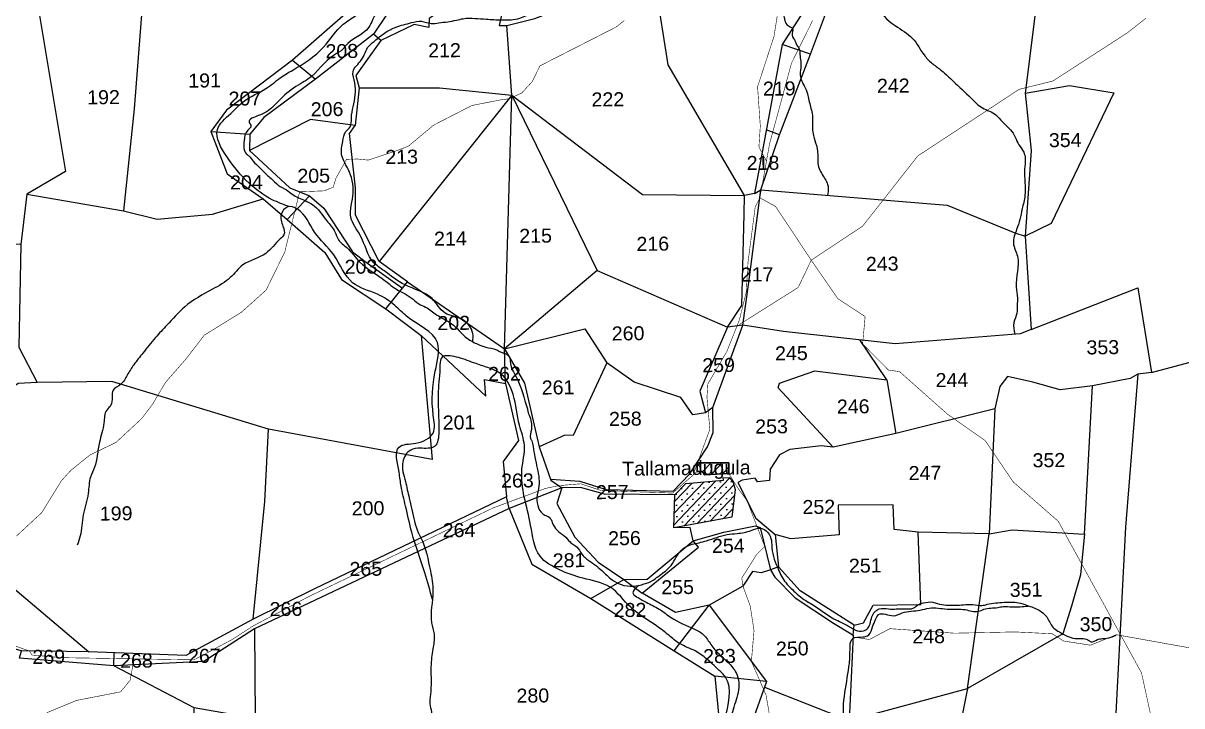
# Model space of a CAD drawing. Header units: feet. Extents: x 764898 to 774910, y 1587357 to 1595279.
# Drawn here: x 768536 to 770601, y 1591292 to 1592509 of the extents above; entities that cross this region are included whole.
import ezdxf
from ezdxf.enums import TextEntityAlignment as Align

# ---------------------------------------------------------------- set-up
doc = ezdxf.new("R2010")
doc.units = ezdxf.units.FT
doc.header["$LTSCALE"] = 15
doc.header["$MEASUREMENT"] = 0
doc.linetypes.add('HIDDEN2', pattern=[0.1875, 0.125, -0.0625])
for name, color, linetype in [('PLOT', 7, 'Continuous'), ('PLOT NO', 7, 'Continuous'), ('ROADS', 6, 'Continuous'), ('TANKS-STREAM', 4, 'Continuous'), ('VILLAGE', 30, 'Continuous')]:
    doc.layers.add(name, color=color, linetype=linetype)
doc.styles.get("Standard").update_dxf_attribs({"font": 'arial.ttf'})
doc.linetypes.add('DOTS', pattern='A,1e-06,-3,["●",Standard,S=3,R=0,X=-1.25,Y=-1.25],-3', length=6.000001)

msp = doc.modelspace()

# ---------------------------------------------------------------- hatches: boundary and pattern name
at = {"layer": 'VILLAGE', "linetype": 'Continuous'}
h = msp.add_hatch(dxfattribs=at)
h.set_pattern_fill('SACNCR', color=256, scale=150, angle=1.53032, style=0)
h.paths.add_polyline_path([(769717, 1591688.2), (769784, 1591694.3), (769783.7, 1591698.2), (769794.6, 1591699.2), (769801.1, 1591690.1), (769805, 1591677.6), (769799.1, 1591628.5), (769695.3, 1591609), (769697.4, 1591668.2)])
h.paths.add_polyline_path([(769746.4, 1591709.9), (769750, 1591703.8), (769793.5, 1591706.1), (769793.3, 1591725.5), (769737, 1591725.1), (769737.1, 1591709.9)])

# ---------------------------------------------------------------- linework, layer by layer
at = {"layer": 'PLOT'}
for points in [[(770413, 1593408.7), (770330.5, 1593263.8), (770289, 1593187), (770257.7, 1593098.3), (770189.5, 1592948.3), (770002, 1592648.8), (769888.4, 1592471.3), (769839.3, 1592205.5), (769821.5, 1592202.3), (769685.2, 1592435.2), (769663.6, 1592574.8), (769715, 1592566.7), (769712.4, 1592672), (769705.9, 1592707.6), (769719.6, 1592762.3), (769633.8, 1592824.2), (769513.8, 1592859), (769496, 1593074.8), (769396.6, 1593053.6)], [(768554.9, 1592690.9), (768543, 1592610.6), (768512, 1592558.4), (768564.7, 1592522.9), (768611.1, 1592244.9), (768541.9, 1592204.7), (768531.4, 1592114.4), (768467.6, 1592118.7), (768447.5, 1592083.6), (768291.9, 1591985.3), (768152.7, 1592028.1)], [(769422.5, 1592692), (769414.3, 1592675), (769424.3, 1592655), (769431.4, 1592655.4), (769430.2, 1592640.2), (769409.8, 1592639.1), (769390.7, 1592606.1), (769401, 1592581.4), (769384.3, 1592505.6), (769397.8, 1592505.5), (769447.7, 1592518), (769512.3, 1592542.9)], [(769938.9, 1592454.2), (770010.7, 1592644.8), (770002, 1592648.8)], [(768751, 1592586.3), (768733.6, 1592356.8), (768714.2, 1592174.5)], [(769394.5, 1592597), (769359, 1592584.8), (769259.4, 1592518), (769258.8, 1592502), (769232.8, 1592507.4), (769173.4, 1592478.5), (769160.2, 1592489.8)], [(769210.2, 1592564.7), (769160.2, 1592489.8), (769056.8, 1592409.7), (768964.5, 1592341.1), (768939.6, 1592311.2), (768938.9, 1592282.4), (769010.8, 1592215.8), (769046.2, 1592201.5), (769071.4, 1592179.5), (769122.4, 1592101.4), (769149.5, 1592081.2), (769211.7, 1592037), (769220.8, 1592048.3), (769393.9, 1591928.6), (769429.1, 1591867.6), (769455.6, 1591754), (769476.5, 1591694.3), (769496, 1591680.4), (769487, 1591652.6), (769519.3, 1591592.5), (769560.5, 1591547.8), (769606.6, 1591517.3), (769648.1, 1591517.8), (769729.8, 1591586.3), (769784.4, 1591601.8), (769841.1, 1591613.1), (769849.4, 1591609.9), (769867.8, 1591534.6), (769851.4, 1591529), (769835.9, 1591531.3), (769818.7, 1591505.3), (769758.6, 1591471.5), (769698.8, 1591458), (769639.3, 1591492.9), (769739.6, 1591575), (769729.8, 1591586.3)], [(769167, 1592576.7), (769015.8, 1592443.4), (769056.8, 1592409.7)], [(770339.2, 1592521.8), (770321.9, 1592384.7), (770401, 1592398.3), (770480.1, 1592385.4), (770368.4, 1592152.3), (770321.7, 1592129.7), (770332.4, 1591963), (770522.6, 1592037.1), (770547.4, 1591886.1), (771078, 1592028.6), (771089.3, 1592278.1)], [(769134.8, 1592394.4), (769277.8, 1592393.9), (769406.9, 1592380.8), (769397.8, 1592505.5)], [(769173.4, 1592478.5), (769128.5, 1592416.3), (769134.8, 1592394.4), (769127.5, 1592327.1), (769048, 1592337.7), (768938.9, 1592282.4)], [(769883.8, 1592310.2), (769938.9, 1592454.2), (769888.4, 1592471.3)], [(769015.8, 1592443.4), (768898.2, 1592354.2), (768870.1, 1592316.4), (768939.6, 1592311.2)], [(769406.9, 1592380.8), (769170.4, 1592084.2)], [(769406.9, 1592380.8), (769558.6, 1592068.4), (769393.9, 1591928.6)], [(769393.9, 1591928.6), (769406.9, 1592380.8)], [(769406.9, 1592380.8), (769639.7, 1592203.7), (769821.5, 1592202.3)], [(770321.9, 1592384.7), (770332.8, 1592282.4), (770321.7, 1592129.7)], [(768870.1, 1592316.4), (768899.4, 1592240.7), (768963.3, 1592196.4), (769005.9, 1592159), (769046.2, 1592201.5)], [(769220.8, 1592048.3), (769170.4, 1592084.2), (769127.9, 1592166.9), (769128.3, 1592216), (769117.3, 1592312.6), (769127.5, 1592327.1)], [(769818.5, 1591971), (769828.9, 1592042.5), (769850.8, 1592211.9), (769883.8, 1592310.2), (769860.3, 1592319.5)], [(769839.3, 1592205.5), (769850.8, 1592211.9), (770182.8, 1592184.8), (770303.7, 1592135.6), (770321.7, 1592129.7)], [(768541.9, 1592204.7), (768714.2, 1592174.5), (768774.7, 1592159.6), (768872.8, 1592168.9), (768963.3, 1592196.4)], [(769791, 1591967.3), (769816.8, 1592005.7), (769821, 1592169), (769821.3, 1592202.3)], [(769005.9, 1592159), (769073.3, 1592100.4), (769102.8, 1592052.5), (769182.2, 1592000.2), (769211.7, 1592037)], [(768531.4, 1592114.4), (768527.6, 1591931.7), (768560.3, 1591868.3), (768526.8, 1591867), (768441.8, 1591807.9)], [(769558.6, 1592068.4), (769791, 1591967.3), (769741.8, 1591853.3), (769751.7, 1591814.4)], [(769182.2, 1592000.2), (769245.1, 1591952.6), (769264.9, 1591731.3), (768973.1, 1591785), (768693.9, 1591870.2), (768560.3, 1591868.3)], [(769393.9, 1591928.6), (769537.1, 1591964.5), (769576.1, 1591903.8)], [(769764.9, 1591823.7), (769818.5, 1591971)], [(769818.5, 1591971), (769791, 1591967.3)], [(770332.4, 1591963), (770313.2, 1591955.2), (770089.9, 1591937.6), (769891.2, 1591959.2), (769818.5, 1591971)], [(769245.1, 1591952.6), (769360.2, 1591844), (769358.2, 1591873.9), (769395.4, 1591866.9), (769393.9, 1591928.6)], [(770075.3, 1591873.2), (770027.2, 1591944.4)], [(769476, 1591695.9), (769527.9, 1591692.6), (769574.9, 1591677.5), (769694.5, 1591674.9), (769723.2, 1591704.8), (769755.4, 1591753.6), (769765.8, 1591779.3), (769764.9, 1591823.7), (769751.7, 1591814.4), (769729.2, 1591810.7), (769708.1, 1591841.8), (769625.1, 1591868.9), (769576.1, 1591903.8), (769516.1, 1591774.2), (769501.2, 1591774.7), (769455.6, 1591754)], [(770547.4, 1591886.1), (770523, 1591883.1), (770508.9, 1591875.6), (770442.2, 1591862.5), (770384.5, 1591855.6), (770335.5, 1591869.2), (770290.3, 1591879.2), (770276.5, 1591861.1), (770267.7, 1591821.3), (770091.3, 1591777.8), (769979.4, 1591752.9), (769881.8, 1591859.2), (769883.8, 1591867.5), (769946.7, 1591889.2), (770075.3, 1591873.2), (770091.3, 1591777.8)], [(770523, 1591883.1), (770500.6, 1591610.2), (770491.3, 1591426.7), (770482.7, 1591267.6), (770482.2, 1591245.6), (770570.8, 1590846.7), (770428.3, 1590790.7), (770297, 1590739.8), (770160.7, 1590741.6)], [(769395.4, 1591866.9), (769418.6, 1591764.9), (769391, 1591727.4), (769397.1, 1591664.4), (769055.2, 1591500.2), (768945.4, 1591446.6), (768825.6, 1591381.4), (768652.8, 1591387.8), (768532.3, 1591389.7), (768420.8, 1591419.2), (768324.4, 1591354.1), (768180.8, 1591321.3)], [(770267.7, 1591821.3), (770257.8, 1591598.5), (770298.5, 1591605.7), (770427.7, 1591597.7), (770442.2, 1591862.5)], [(768945.4, 1591446.6), (768966.1, 1591656), (768973.1, 1591785)], [(769979.4, 1591752.9), (769958.2, 1591755.4), (769902.5, 1591748.8), (769884.1, 1591739.4), (769867.4, 1591713.8), (769865.9, 1591693.5), (769844.5, 1591691.5), (769840.3, 1591697.7), (769817.3, 1591694.2), (769809.8, 1591690.3), (769841.8, 1591626.3), (769876, 1591597.2)], [(769736.6, 1591725.1), (769793.3, 1591725.5), (769793.5, 1591706.1), (769750, 1591703.8), (769746.4, 1591709.9), (769737.1, 1591709.9), (769737, 1591725.1)], [(769717, 1591688.2), (769784, 1591694.3), (769783.7, 1591698.2), (769794.6, 1591699.2), (769801.1, 1591690.1), (769805, 1591677.6), (769799.1, 1591628.5), (769695.3, 1591609)], [(769496, 1591680.4), (769402.1, 1591643.8), (769397.1, 1591664.4)], [(769729.8, 1591586.3), (769724.6, 1591610.1), (769695.3, 1591609), (769697.4, 1591668.2), (769572.1, 1591669.4), (769529.4, 1591681.2), (769496, 1591680.8)], [(769697.4, 1591668.2), (769717, 1591688.2)], [(769402.1, 1591643.8), (768948.2, 1591428.9), (768857.6, 1591371), (768697, 1591362.9), (768697.8, 1591386.1)], [(769402.1, 1591643.8), (769442.5, 1591544.3), (769547.3, 1591483.1), (769606.6, 1591517.3)], [(770218.9, 1591322.4), (770257.8, 1591598.5), (770130.9, 1591601.8), (770088.5, 1591606.3), (770086.3, 1591650), (769988.3, 1591649.7), (769990.2, 1591596.6), (769904.3, 1591589.4), (769876, 1591597.2), (769882, 1591539.8), (769867.8, 1591534.6)], [(770017, 1591435.7), (770033.6, 1591439.5), (770051.2, 1591471.4), (770135.9, 1591472.6), (770130.9, 1591601.8)], [(770427.8, 1591598.5), (770420.3, 1591525.5), (770404.7, 1591469.8), (770389.2, 1591420.1), (770218.9, 1591322.4)], [(768466.3, 1591545.7), (768652.8, 1591387.8)], [(769867.8, 1591534.6), (769875.4, 1591521.2), (769911.9, 1591484.1), (769980.4, 1591439.1), (770008.8, 1591421.8), (770015, 1591418), (770008.4, 1591265.6)], [(770015, 1591418), (770017, 1591435.7), (769920.5, 1591497), (769882, 1591539.8)], [(769606.6, 1591517.3), (769639.3, 1591492.9)], [(769547.3, 1591483.1), (769696.2, 1591390.1), (769758.6, 1591471.5)], [(769758.6, 1591471.5), (769860.5, 1591335.2), (769768.7, 1591344.5)], [(768948.2, 1591428.9), (768949, 1591268.9), (768840.1, 1591288.1)], [(768697, 1591362.9), (768529.2, 1591376.5), (768532.7, 1591389.6)], [(769696.2, 1591390.1), (769768.7, 1591344.5), (769777.7, 1591252.3)], [(768317.4, 1590853.9), (768521.4, 1590826.9), (768548.4, 1590753.8), (768845.7, 1590795.2), (768878.1, 1590781.1), (768837.7, 1591093.3), (768840.1, 1591288.1), (768697, 1591362.9)], [(769860.5, 1591335.2), (769791.6, 1591141.3), (769748.6, 1591170.9)], [(769856.9, 1591325.1), (770008.4, 1591265.6), (770218.9, 1591322.4), (770208.4, 1591269.4), (770162.5, 1591072.1), (769995.9, 1591065.7), (769943.6, 1591040.5), (769886.6, 1590880)]]:
    msp.add_lwpolyline(points, dxfattribs=at)
at = {"layer": 'ROADS', "linetype": 'HIDDEN2', "ltscale": 10, "const_width": 1}
for points in [[(769860.7, 1592263.4), (769847.2, 1592288.6), (769849.7, 1592325.9), (769844.8, 1592396), (769874.1, 1592485.7), (769883.8, 1592547.2), (769856.4, 1592627.5), (769825.2, 1592654.6), (769816, 1592670.4), (769771.6, 1592727), (769702.5, 1592784.8), (769659.6, 1592816.9), (769627.8, 1592868.2), (769540, 1592942.9), (769503.4, 1592984.4), (769463.1, 1593089.7), (769436.2, 1593139.1), (769393.8, 1593217), (769359.5, 1593307.2), (769338.4, 1593343.2), (769323.7, 1593368.2), (769321.1, 1593383.3)], [(769729.8, 1591703.4), (769759.8, 1591785.1), (769754.6, 1591842.3), (769756.2, 1591866), (769789.9, 1591923.4), (769812.2, 1591979.5), (769824.6, 1592029.3), (769827.8, 1592083.4), (769840.6, 1592181.6), (769849, 1592198)], [(769812.4, 1591972), (769872.3, 1592009.7), (769917.3, 1592038.1), (769940.5, 1592086.7)], [(770611.3, 1591123.1), (770549.2, 1591259.3), (770529.4, 1591350.2), (770476.4, 1591446.9), (770439.4, 1591514.3), (770405.3, 1591576.4), (770380.9, 1591620.9), (770300.6, 1591691.1), (770250.7, 1591764.8), (770183.5, 1591811.9), (770120.2, 1591868.1), (770097.9, 1591887.9), (770078.1, 1591890.7), (770032.1, 1591937.3), (770036.6, 1591986.1), (769987.9, 1592018), (769940.5, 1592086.7)], [(768519.7, 1591399.1), (768546.7, 1591389.5), (768551.4, 1591382.3), (768572.4, 1591380.5), (768602.7, 1591377.7), (768700.3, 1591376.1), (768780, 1591374.8), (768840, 1591373.8), (768907.7, 1591409.8), (768946, 1591434.5), (769045.8, 1591487.2), (769216.5, 1591569.3), (769372.5, 1591644.4), (769413.6, 1591659.7), (769466.8, 1591679.6), (769490.3, 1591684.5), (769529.5, 1591687.8), (769566.1, 1591675.8), (769603.3, 1591674.5), (769693.4, 1591671.3), (769722.5, 1591696.9), (769737.1, 1591709.9)], [(769869.5, 1591256.4), (769859.9, 1591311.1), (769833.8, 1591370.9), (769838.5, 1591426.2), (769831.7, 1591469.9), (769818.7, 1591505.3), (769816.7, 1591519.7), (769843.1, 1591561.6), (769857.6, 1591576.1), (769825.8, 1591658.3), (769812.2, 1591676.3), (769793.5, 1591706.1)], [(768304.9, 1591349.7), (768339.7, 1591229), (768408.7, 1591245.1), (768454.1, 1591229.8), (768475, 1591229.2), (768541.3, 1591255.7), (768580.7, 1591280.8), (768610.4, 1591293), (768630.3, 1591301.3), (768709.4, 1591316.7), (768726.2, 1591337.3), (768733.3, 1591375.5)]]:
    msp.add_lwpolyline(points, dxfattribs=at)
at = {"layer": 'ROADS', "linetype": 'DOTS', "ltscale": 0.5, "const_width": 1}
for points in [[(769607.4, 1592514.3), (769593, 1592502.8), (769456.8, 1592433.3), (769443.3, 1592405.6), (769424.4, 1592384.9), (769402, 1592374.7), (769385.3, 1592372.4), (769335.4, 1592362.6), (769267.3, 1592327.6), (769222.1, 1592289.9), (769201.4, 1592282), (769151, 1592265.2), (769132.2, 1592267.1), (769112.1, 1592266.7), (769093.2, 1592233), (769088.2, 1592216.6), (769071.8, 1592210.4), (769045.3, 1592209.3), (769028.5, 1592208.7), (769008.8, 1592129.4), (769001.9, 1592101.2), (768968.6, 1592033.3), (768924.6, 1591993.8), (768858.5, 1591953), (768825.7, 1591910.3), (768789.5, 1591869), (768766, 1591829.4), (768747, 1591804.3), (768701.1, 1591761.7), (768654.6, 1591739.2), (768620.6, 1591711.8), (768603.8, 1591693.4), (768568.6, 1591636.3), (768523.4, 1591594.4)], [(770536.9, 1592518.1), (770503.7, 1592492), (770411.8, 1592432.5), (770371.3, 1592406.3), (770311, 1592391.4), (770218.5, 1592330.5), (770130.5, 1592272.7), (770068.8, 1592194.1), (770032.2, 1592147.5), (769964.3, 1592102.5), (769940.5, 1592086.7), (769876.9, 1592182.5), (769849, 1592198), (769866.2, 1592294.3), (769905.3, 1592438.1), (769943, 1592514.3)], [(770632.2, 1591392.1), (770484.4, 1591418.6), (770438.3, 1591399.9), (770390.7, 1591407.3), (770370, 1591420.3), (770303.5, 1591423.6), (770233, 1591422.1), (770195.9, 1591421.3), (770109.3, 1591427.4), (770080.7, 1591429.4), (770044.3, 1591410), (770020.6, 1591413.9)]]:
    msp.add_lwpolyline(points, dxfattribs=at)
at = {"layer": 'TANKS-STREAM'}
for points in [[(769009.6, 1592182.2), (768979.6, 1592194.6), (768938.2, 1592224.1), (768898.6, 1592271.5), (768881.9, 1592319.7), (768905.5, 1592348.4), (768930.1, 1592370.9), (768968, 1592392.7), (768993.7, 1592411.7), (769016.2, 1592425.8), (769071.1, 1592466.8), (769106.2, 1592507.5), (769129, 1592523.6), (769147.3, 1592539.3), (769173.2, 1592561), (769201.7, 1592599.6), (769231.2, 1592622.2), (769248.4, 1592647), (769261.8, 1592662.3), (769295.3, 1592672.7), (769338.4, 1592693.2), (769351.9, 1592703.8), (769342.3, 1592731), (769333.7, 1592735.7), (769318.8, 1592742), (769293.4, 1592755.6), (769261, 1592764.9), (769227.9, 1592769.7), (769187.6, 1592787), (769156.2, 1592796.1), (769089.4, 1592823.6), (769075.9, 1592850), (769052.8, 1592861.7), (769043.3, 1592878.4), (769031.7, 1592922.2), (769038, 1592968), (769036.3, 1593004.5), (769023.1, 1593031.8), (769011.3, 1593044.6), (768946.1, 1593081.6), (768897.2, 1593116.3), (768875, 1593135.4), (768852.3, 1593201.1), (768854.7, 1593268.9), (768849.8, 1593308), (768850.4, 1593367.1), (768847.6, 1593390.6), (768837.7, 1593458.2), (768834.2, 1593489.7), (768832.4, 1593517.6), (768827, 1593541.8)], [(768885.9, 1593434.7), (768885.6, 1593416.1), (768886.9, 1593403.9), (768884.2, 1593369.4), (768887.2, 1593339.6), (768893, 1593300.3), (768895.7, 1593270.5), (768895.4, 1593195.5), (768896.1, 1593168.1), (768910.5, 1593150.2), (768930.8, 1593136.7), (768961.9, 1593121.2), (768982.1, 1593124.9), (769003.7, 1593143.5), (769012.7, 1593145.8), (769020.1, 1593143.3), (769064.8, 1593099.4), (769077.5, 1593083.2), (769078.8, 1593079), (769084.6, 1593057.6), (769078.8, 1593042.5), (769078.6, 1593022.8), (769083.6, 1592998.4), (769082, 1592984.2), (769071.7, 1592943), (769072.1, 1592912.6), (769076.8, 1592884), (769084.6, 1592867.7), (769100, 1592867.9), (769131.6, 1592851.9), (769151.9, 1592839.3), (769178.2, 1592831.4), (769221.6, 1592821.6), (769263, 1592817.4), (769291.8, 1592815.1), (769316.3, 1592814.1), (769330, 1592818.1), (769340.8, 1592824.5), (769351.2, 1592838.5), (769370.9, 1592846.4), (769385.9, 1592852.2), (769401.7, 1592858.8), (769447, 1592872.2), (769454.7, 1592873.1), (769479.2, 1592863.4), (769488.9, 1592853.8), (769498.7, 1592854.7), (769509.2, 1592859.6), (769513.3, 1592865), (769539.1, 1592857.3), (769569.4, 1592853.3), (769599.1, 1592846.4), (769617.6, 1592838.4), (769643.6, 1592827.1), (769656.9, 1592820.4), (769664.8, 1592801.9), (769670.5, 1592791), (769689.8, 1592783.9), (769707.8, 1592760.1), (769726.6, 1592754.4), (769745.7, 1592719.5), (769765.2, 1592710.7), (769768.3, 1592698.3), (769784.9, 1592671.5), (769795.7, 1592666.4), (769813.3, 1592656.3), (769830.1, 1592637.4), (769856.9, 1592639.2), (769886.5, 1592639.6), (769893, 1592641.8), (769921.8, 1592635.7), (769941.6, 1592630.3), (769976.4, 1592624.3), (770009.5, 1592619.5), (770032.7, 1592586.7), (770034.4, 1592581.6), (770047.8, 1592556.5), (770056, 1592548.5), (770057.8, 1592543.3), (770090, 1592505.1), (770120.7, 1592482.7), (770143, 1592451.2), (770157.3, 1592436.8), (770172.9, 1592425), (770193.7, 1592405.9), (770225.4, 1592375.8), (770245.9, 1592358.2), (770269.6, 1592346), (770281.3, 1592333.3), (770295.7, 1592319.3), (770304, 1592306.1), (770310.6, 1592292.5), (770319.3, 1592279.3), (770322, 1592268.1), (770320.9, 1592249.3), (770321.4, 1592201.8), (770316.6, 1592178.6), (770312.5, 1592159.3), (770306.7, 1592141.6), (770300.9, 1592117.1), (770308.1, 1592093.6), (770305.7, 1592039.1), (770308, 1592019.1), (770307.8, 1592006.7), (770307.1, 1591992.1), (770301.7, 1591975.3), (770303.3, 1591954.5)], [(769334.2, 1592820), (769340.1, 1592802.6), (769344.9, 1592796.3), (769352.3, 1592786.5), (769359.4, 1592775.6), (769375.3, 1592742.3), (769381.1, 1592731.4), (769392.6, 1592715.1), (769392.8, 1592704.5), (769382.9, 1592697), (769375.6, 1592692), (769353.2, 1592682.5), (769328.8, 1592668.9), (769324.4, 1592654.7), (769297.8, 1592649.3), (769270.4, 1592635.4), (769252.3, 1592624.3), (769236.8, 1592610.5), (769192.1, 1592569.7), (769182, 1592542), (769166.2, 1592528.3), (769151.6, 1592502.2), (769109.5, 1592468.3), (769105.6, 1592463.3), (769090.4, 1592453.1), (769043.3, 1592409.3), (769030.1, 1592401.5), (768998.2, 1592378), (768984.4, 1592363.9), (768956.8, 1592345.3), (768938.6, 1592332.2), (768941.6, 1592326), (768936.1, 1592318.6), (768929.3, 1592299.7), (768933.9, 1592275.9), (768937.9, 1592272.6), (768945.3, 1592263.4), (768957.7, 1592251.3), (768969.1, 1592239.4), (768977.5, 1592232.6), (768990.3, 1592220.4), (769005, 1592212), (769015.3, 1592204.5), (769038, 1592192.9), (769051.4, 1592186), (769077, 1592156.6), (769091.1, 1592137.2), (769097.6, 1592123), (769112.3, 1592109.2), (769135.9, 1592083), (769181.1, 1592050), (769194.8, 1592038.9), (769212.9, 1592028.5), (769227.3, 1592019.7), (769240.7, 1592008.9), (769253, 1592003.1), (769272.7, 1591989.4), (769298.8, 1591973.8), (769327.4, 1591947.1), (769346.4, 1591936.7), (769360.4, 1591931.6), (769379.4, 1591926.8), (769386.7, 1591923.2), (769401.1, 1591916.1), (769405.3, 1591896.6), (769411.1, 1591885), (769432.4, 1591828.7), (769434.4, 1591821.8), (769435.8, 1591814.8), (769437.6, 1591810.2), (769441.5, 1591784.7), (769440, 1591768.8), (769442.1, 1591764.2), (769444.5, 1591754.6), (769451.9, 1591715.7), (769455.1, 1591696.5), (769454.9, 1591683.9), (769451.4, 1591663), (769465.5, 1591632), (769473.5, 1591628.1), (769478.9, 1591618.6), (769487.4, 1591604.8), (769500.1, 1591595), (769510.5, 1591584.1), (769517.2, 1591579.2), (769524.6, 1591573), (769534, 1591559.2), (769540.7, 1591553.6), (769566.9, 1591533.2), (769585.4, 1591516.5), (769601.4, 1591508.1), (769623, 1591505.1), (769642.9, 1591509.2), (769658.4, 1591515.7), (769667, 1591522.1), (769688, 1591538.9), (769697.8, 1591553.3), (769707.2, 1591567.3), (769716.8, 1591575.3), (769740.5, 1591582.7), (769754, 1591586.2), (769790.4, 1591597.2), (769808.3, 1591599.1), (769833.5, 1591604.6), (769849.7, 1591608.6), (769867.5, 1591594.1), (769870, 1591578.9), (769873.2, 1591558.3), (769880.2, 1591539.1), (769893, 1591514.2), (769906.8, 1591499.1), (769930.6, 1591479.5), (769941.6, 1591473), (769977.7, 1591448.9), (770005.1, 1591434.9), (770033.8, 1591425.3), (770039.4, 1591428.3), (770048.7, 1591450.3), (770054, 1591459.7), (770061.5, 1591464.7), (770078.1, 1591464.6), (770106.3, 1591464.9), (770123.2, 1591466.3), (770132.4, 1591472.6), (770140.6, 1591475.2), (770157.2, 1591476.7), (770165.2, 1591474.1), (770181.2, 1591471.6), (770197.1, 1591471.1), (770212, 1591472), (770228.6, 1591472.2), (770244.6, 1591470.7), (770254.2, 1591472.8), (770284.7, 1591476.4), (770309.9, 1591475.7), (770325.2, 1591470.9), (770346.9, 1591462.2), (770361.7, 1591448.1), (770372.8, 1591430.3), (770383.2, 1591423.5), (770410.8, 1591412.1), (770433.7, 1591409.4), (770439.4, 1591406.1), (770450.6, 1591409.9), (770459.9, 1591411.7), (770474.8, 1591414.1), (770484.4, 1591418.6)], [(769337, 1591941.2), (769337.2, 1591956), (769318.5, 1591980.7), (769287.3, 1591992.6), (769264.4, 1592018.1), (769216.3, 1592042.6), (769178.5, 1592068.1), (769160.8, 1592082.2), (769136.6, 1592130.7), (769119.9, 1592163.1), (769124, 1592206.7), (769122.2, 1592228.2), (769113.7, 1592251.7), (769103.1, 1592275.8), (769105.4, 1592298.4), (769110.9, 1592316), (769118.6, 1592324.6), (769120.7, 1592340.2), (769123.8, 1592360.4), (769126.8, 1592403.1), (769123.6, 1592423.1), (769138.4, 1592443.7), (769151.7, 1592468.7), (769164.4, 1592479.6), (769182, 1592493.3), (769200, 1592502.3), (769227.8, 1592510.4), (769245.8, 1592512.9), (769262.9, 1592509), (769276.5, 1592509.9), (769308, 1592514.8), (769320.1, 1592517.5), (769341, 1592518.1), (769360.9, 1592516.8), (769389, 1592515.3), (769421.1, 1592518.5), (769444.1, 1592528.2), (769462.1, 1592534), (769481.3, 1592542.4), (769499.6, 1592548.2), (769515.6, 1592553.9), (769533.3, 1592559.6), (769538.5, 1592559), (769569.6, 1592565.3), (769588.3, 1592576.3), (769610.4, 1592595.4), (769617.3, 1592603.5), (769616.2, 1592617.7), (769617.8, 1592633.7), (769631.5, 1592658.2), (769644.5, 1592667.9), (769652.9, 1592675), (769658.1, 1592685.1), (769659.7, 1592722.6), (769659.3, 1592740.6), (769658.6, 1592751.4), (769653, 1592760.6), (769646.6, 1592771.6), (769638.3, 1592777.7), (769629.9, 1592781.1), (769622.4, 1592784.8), (769611.8, 1592789.7)], [(769893.8, 1592642), (769890.7, 1592629.6), (769883.8, 1592623), (769882, 1592617.6), (769881.3, 1592613.8), (769882.5, 1592595.4), (769882.1, 1592587.2), (769881.8, 1592568.9), (769881.9, 1592559.8), (769884.6, 1592544), (769891.5, 1592521.7), (769893.6, 1592514.1), (769897.8, 1592506), (769906.9, 1592500.2), (769906.6, 1592487.8), (769911.9, 1592477.2), (769914.5, 1592471.1), (769920.1, 1592460.6), (769920.3, 1592453.4), (769921.9, 1592441.9), (769922, 1592410.2), (769928, 1592397.8), (769933.8, 1592383.6), (769939.1, 1592360.2), (769942.3, 1592348.1), (769943, 1592335.4), (769944.3, 1592308.9), (769949.6, 1592291.4), (769952.4, 1592269), (769952.5, 1592259.3), (769961.9, 1592236.6), (769967.6, 1592227), (769970.8, 1592215.8), (769969.7, 1592202.2)], [(769265.1, 1591481.6), (769251.7, 1591528.8), (769228.4, 1591601.3), (769217.3, 1591648), (769209.4, 1591683.5), (769205.6, 1591708.6), (769205.7, 1591753.4), (769235.7, 1591760.5), (769266.2, 1591778.3), (769266.7, 1591810.4), (769270.2, 1591888.9), (769274, 1591939.7), (769219.1, 1591986.8), (769198.2, 1592005.9), (769167, 1592025.9), (769122.9, 1592046.5), (769089.3, 1592096.1), (769055, 1592136.9), (769024, 1592178), (769007.1, 1592181.7), (768995.3, 1592168.3), (768998.7, 1592147.2), (769000.3, 1592131.8), (768994, 1592125), (768967.9, 1592098.6), (768927.3, 1592078.3), (768904.7, 1592055.6), (768873.1, 1592034.8), (768823.7, 1592003.4), (768791.9, 1591970.9), (768771.2, 1591948.5), (768749, 1591920.9), (768732.8, 1591900.3), (768721, 1591881.5), (768709.7, 1591865.4), (768695.9, 1591854.7), (768692.1, 1591828.1), (768684.6, 1591819.3), (768679.6, 1591796.2), (768671.5, 1591762.3), (768667.7, 1591738.3), (768663, 1591717.2), (768655.6, 1591699.9), (768651.5, 1591670.7), (768642.5, 1591632.5), (768637.1, 1591594.8), (768632.1, 1591578.6)], [(769515.5, 1590641.7), (769525.3, 1590653.5), (769532.6, 1590648.8), (769538.9, 1590641), (769538.4, 1590658.4), (769544.5, 1590669.2), (769563.5, 1590679.3), (769580.3, 1590695.9), (769611.7, 1590726.5), (769632, 1590743.1), (769646.7, 1590750.8), (769658.7, 1590757.9), (769673.3, 1590764.6), (769696.4, 1590779.2), (769715, 1590786.2), (769728.5, 1590786.4), (769738.8, 1590802.3), (769731.8, 1590815.1), (769714.6, 1590850.3), (769675.7, 1590923.5), (769661, 1590955), (769669.3, 1591004), (769683.3, 1591037.5), (769693.9, 1591062.5), (769730.8, 1591124.5), (769769.9, 1591194.4), (769786.6, 1591266.8), (769787.8, 1591342.6), (769774.7, 1591356.7), (769754.6, 1591375), (769733.5, 1591389.7), (769705.8, 1591402.7), (769686.4, 1591417.6), (769664.7, 1591434.3), (769618.6, 1591467.6), (769582.1, 1591503.2), (769533.6, 1591519.3), (769491.8, 1591534.2), (769457, 1591558.8), (769440.3, 1591613.9), (769424.8, 1591713.4), (769429.1, 1591756.2), (769420.4, 1591792.4), (769409.1, 1591846.9), (769383.7, 1591886.5), (769366.9, 1591894), (769343, 1591902.1), (769311.4, 1591913), (769296.5, 1591915.8), (769284.7, 1591915.3), (769278.3, 1591887.7), (769276.2, 1591863.9), (769275.4, 1591835.3), (769275.4, 1591831.2), (769276.6, 1591780.7), (769269.1, 1591754.5), (769243.6, 1591751.2), (769226.4, 1591748), (769212.3, 1591726.5), (769216.9, 1591692.1), (769223.7, 1591662.4), (769228.7, 1591641.7), (769239.9, 1591601.1), (769244.7, 1591591.2), (769261.5, 1591532.4), (769266.1, 1591496.2), (769263.7, 1591440), (769268.1, 1591419.9), (769266.6, 1591396.7), (769262.7, 1591366.3), (769262.1, 1591317.6), (769260.5, 1591298.5), (769263.8, 1591271.2), (769253.5, 1591235.7), (769255.5, 1591217.3), (769238, 1591184.5), (769225.8, 1591155.2), (769206.6, 1591117.5), (769193.8, 1591093.6), (769180.4, 1591069.7), (769169.8, 1591057.7), (769155.7, 1591035.9), (769144.1, 1591009.6), (769120.6, 1590985.5), (769111.2, 1590973.6), (769101.8, 1590967.5), (769094.8, 1590950.8), (769076.5, 1590936.3), (769070.7, 1590922.6), (769066.1, 1590914.2), (769053.7, 1590901)], [(769633.1, 1591506.6), (769622.8, 1591491.9), (769631.9, 1591484.8), (769646.3, 1591476.4), (769669.4, 1591464.4), (769686, 1591452.5), (769727.4, 1591430.8), (769746.2, 1591420.5), (769760.1, 1591403.3), (769774.3, 1591385.6), (769802.2, 1591358), (769808.4, 1591346.6), (769809.1, 1591311.2), (769799.1, 1591276.7), (769795.6, 1591242.7), (769789.8, 1591216.1), (769782.3, 1591179.9), (769771.2, 1591147.2), (769759.3, 1591122.8), (769743.4, 1591095), (769728.6, 1591074.8), (769719.6, 1591043.6), (769702.6, 1590997.2), (769698.2, 1590972.8), (769696.3, 1590948.5), (769701.5, 1590935.3), (769708.4, 1590927.5), (769717.6, 1590902.9), (769730.3, 1590890.1), (769756.3, 1590830.9), (769771.7, 1590813.4), (769777.5, 1590816.9), (769784.3, 1590821.4), (769789.9, 1590827.5), (769794.6, 1590832.9), (769800.2, 1590842.2), (769797.6, 1590850), (769804.2, 1590859.4), (769816.5, 1590862.1), (769825.4, 1590859.4), (769836.5, 1590854.4), (769844.7, 1590858.3), (769853.9, 1590869), (769863.1, 1590878.4), (769874.4, 1590887.4), (769892.6, 1590897), (769902.9, 1590886.2), (769909, 1590878), (769919, 1590865.5), (769923.9, 1590853.3), (769941.4, 1590846.7)], [(770148.7, 1591062.7), (770131.4, 1591053.5), (770120.2, 1591049.8), (770109.7, 1591051.1), (770096.3, 1591056.7), (770081, 1591058), (770032, 1591060.4), (770020.7, 1591066.7), (770017.9, 1591088.8), (770016.6, 1591107.2), (770012, 1591138.2), (770012.1, 1591191.6), (770006.1, 1591211.8), (770009, 1591239.3), (770003.4, 1591254.4), (769999.6, 1591308.5), (770007.7, 1591361.4), (770009.6, 1591387.4), (770014.8, 1591411.9), (770032.5, 1591414.6), (770043.3, 1591418.4), (770050, 1591432.5), (770055.3, 1591446), (770060.6, 1591454.4), (770087.4, 1591452.5), (770102.9, 1591457.7), (770134.7, 1591462.4), (770150.9, 1591466.2), (770182.8, 1591464.4), (770215, 1591463.3), (770238.4, 1591460.4), (770248.3, 1591464), (770273.2, 1591467.2), (770282.6, 1591468.8), (770298.2, 1591468.2), (770327.5, 1591469.8)]]:
    msp.add_spline(points, degree=3, dxfattribs=at)
at = {"layer": 'VILLAGE'}
for points in [[(769746.4, 1591709.9), (769750, 1591703.8), (769793.5, 1591706.1), (769793.3, 1591725.5), (769737, 1591725.1), (769737.1, 1591709.9), (769746.4, 1591709.9)], [(769717, 1591688.2), (769784, 1591694.3), (769783.7, 1591698.2), (769794.6, 1591699.2), (769801.1, 1591690.1), (769805, 1591677.6), (769799.1, 1591628.5), (769695.3, 1591609), (769697.4, 1591668.2), (769717, 1591688.2)]]:
    msp.add_lwpolyline(points, dxfattribs=at)

# ---------------------------------------------------------------- texts
at = {"layer": 'PLOT NO'}
for s, p in [('208', (769103.6, 1592459.7)), ('212', (769286.7, 1592461.1)), ('191', (768859, 1592407.3)), ('219', (769883.5, 1592392.9)), ('242', (770086.8, 1592398)), ('192', (768678.8, 1592377.4)), ('207', (768930.9, 1592375.1)), ('222', (769577.9, 1592373.6)), ('206', (769077.3, 1592356.1)), ('354', (770393.3, 1592301)), ('213', (769210.3, 1592271.1)), ('218', (769854.5, 1592260.3)), ('204', (768933.5, 1592225.6)), ('205', (769053.5, 1592237.4)), ('214', (769297.2, 1592125.3)), ('215', (769449.1, 1592130.3)), ('216', (769658, 1592116)), ('203', (769137.8, 1592075.1)), ('243', (770067, 1592080.3)), ('217', (769844, 1592061.3)), ('202', (769303.1, 1591974.7)), ('260', (769614, 1591956.2)), ('353', (770460.3, 1591931.4)), ('245', (769905.1, 1591920.8)), ('259', (769775.3, 1591899.6)), ('262', (769393.6, 1591884.1)), ('244', (770191.3, 1591873)), ('261', (769489.2, 1591859.8)), ('246', (770015.3, 1591825.8)), ('201', (769312.6, 1591797.3)), ('258', (769609.1, 1591803.8)), ('253', (769869.7, 1591790.2)), ('352', (770364.2, 1591730)), ('247', (770143.2, 1591707.2)), ('263', (769416.7, 1591693.7)), ('257', (769585.8, 1591673.1)), ('200', (769150.4, 1591644.2)), ('252', (769954, 1591646.6)), ('199', (768701.3, 1591635)), ('264', (769312.6, 1591605.2)), ('256', (769607.5, 1591590.9)), ('254', (769792.6, 1591577.3)), ('281', (769508.7, 1591551.4)), ('251', (770036.8, 1591541.9)), ('265', (769146.4, 1591536.1)), ('255', (769702.3, 1591503.5)), ('351', (770323.5, 1591498.8)), ('266', (769004, 1591464.5)), ('282', (769617.4, 1591462.7)), ('350', (770448.1, 1591437.4)), ('248', (770149.8, 1591415.8)), ('250', (769906.7, 1591394)), ('269', (768581.1, 1591379.3)), ('268', (768737.5, 1591372.3)), ('267', (768858.6, 1591380.9)), ('283', (769776.9, 1591380.6)), ('280', (769444.2, 1591310.1))]:
    msp.add_text(s, height=25, rotation=0.6396, dxfattribs=at).set_placement(p, align=Align.MIDDLE_CENTER)
at = {"layer": 'VILLAGE'}
msp.add_text('Tallamadugula', height=25, rotation=0.6396, dxfattribs=at).set_placement((769603.5, 1591702.1))

doc.saveas('drawing.dxf')
